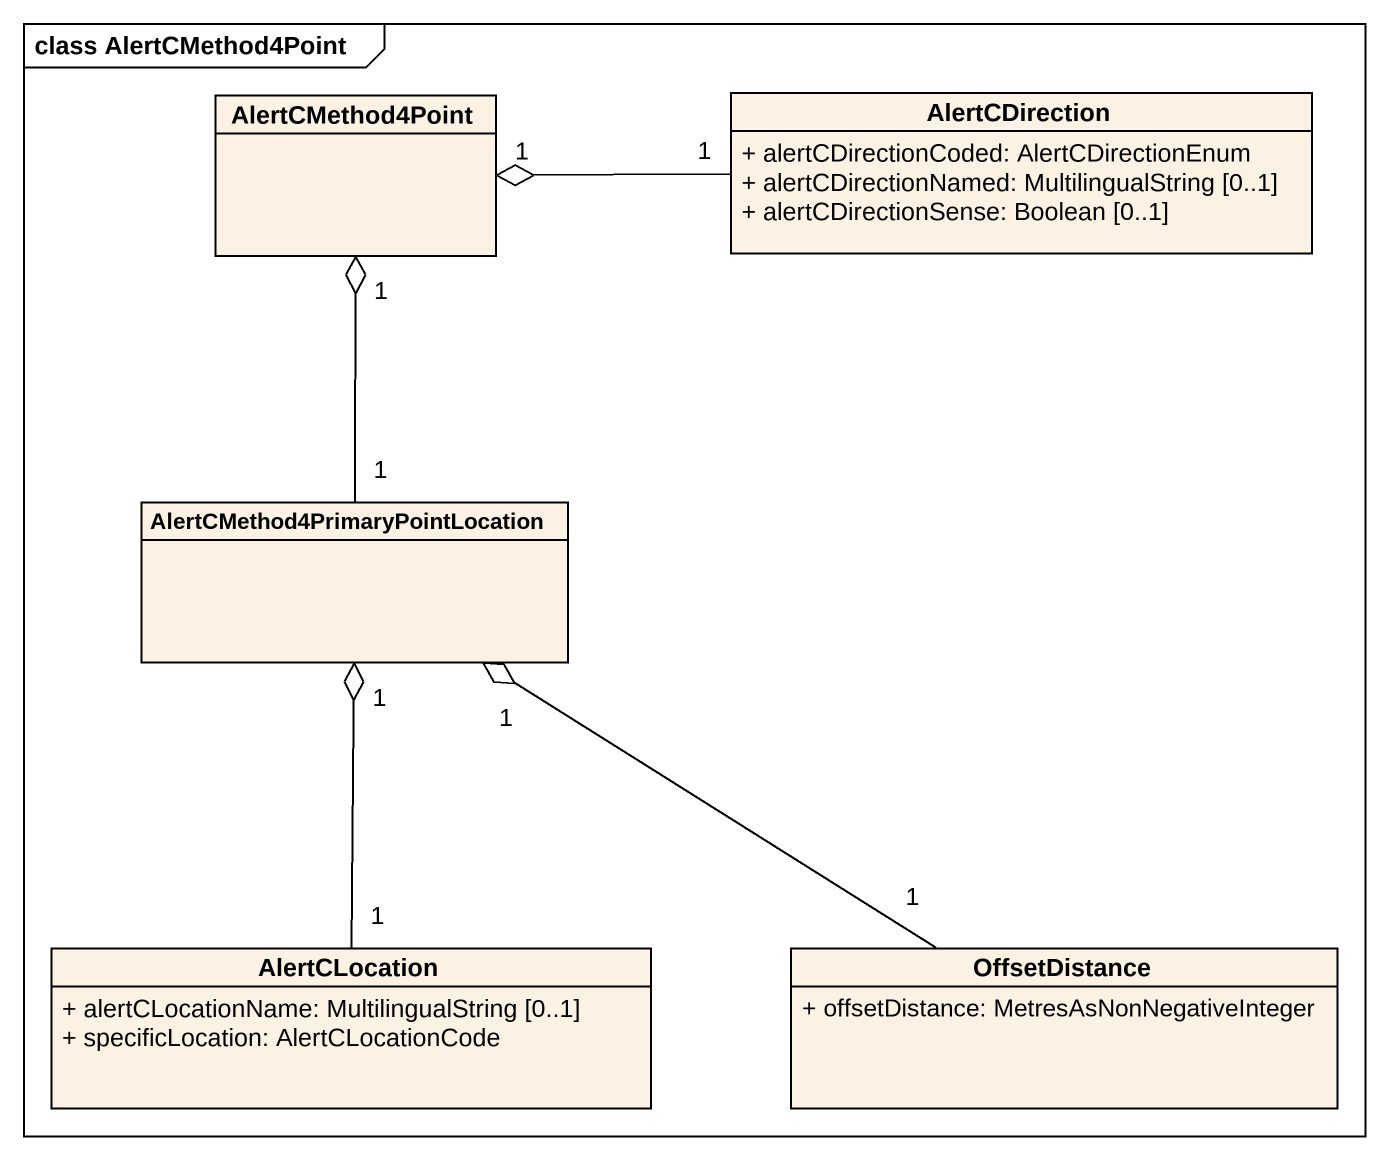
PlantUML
@startuml
mainframe class AlertCMethod4Point
hide circle
hide empty members
skinparam classAttributeIconSize 0
class AlertCMethod4Point
class AlertCDirection {
  + alertCDirectionCoded: AlertCDirectionEnum
  + alertCDirectionNamed: MultilingualString [0..1]
  + alertCDirectionSense: Boolean [0..1]
}
class "AlertCMethod4PrimaryPointLocation" as AlertCMethod4PrimaryPointLoc
class AlertCLocation {
  + alertCLocationName: MultilingualString [0..1]
  + specificLocation: AlertCLocationCode
}
class OffsetDistance {
  + offsetDistance: MetresAsNonNegativeInteger
}
AlertCDirection "1" -left-o "1" AlertCMethod4Point
AlertCMethod4PrimaryPointLoc "1" -up-o "1" AlertCMethod4Point
AlertCLocation "1" -up-o "1" AlertCMethod4PrimaryPointLoc
OffsetDistance "1" -up-o "1" AlertCMethod4PrimaryPointLoc
@enduml
